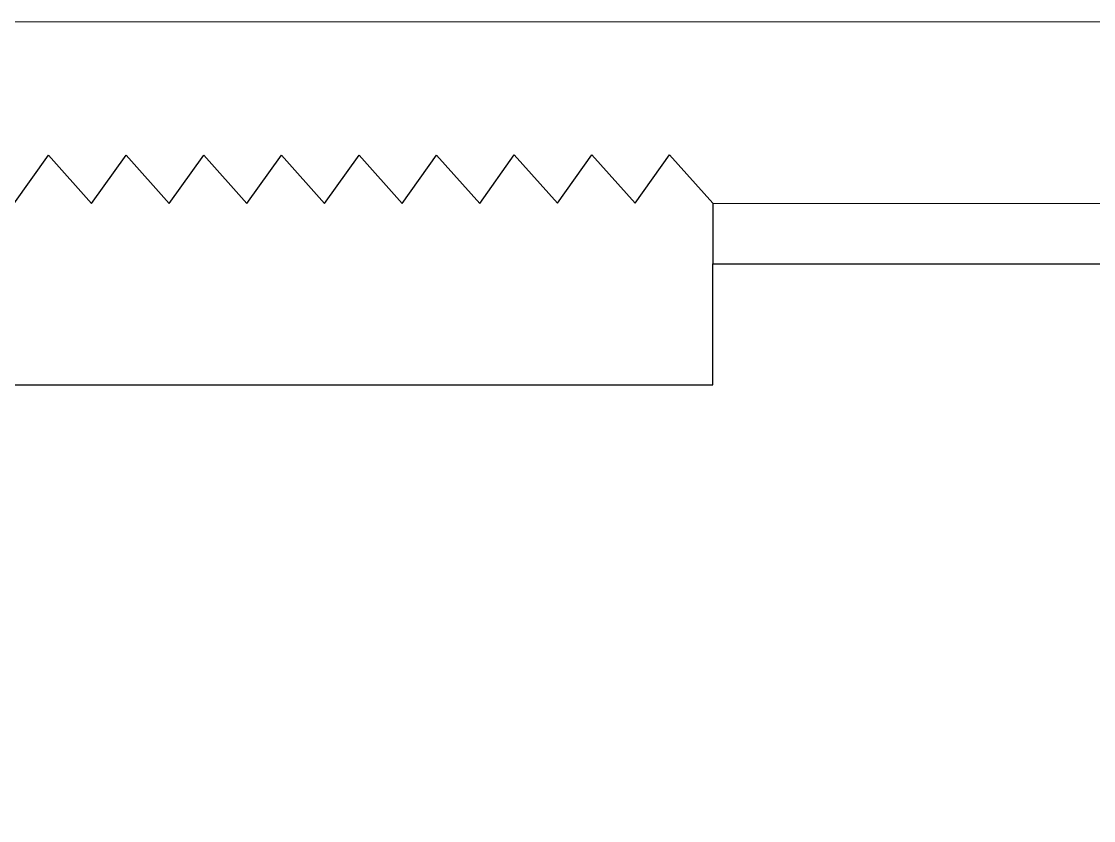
# Model space of a CAD drawing. Extents: x -170 to 234, y -48 to 56.
# Drawn here: x 101.2 to 145.51, y -48 to -14.98 of the extents above; entities that cross this region are included whole.
import ezdxf

# ---------------------------------------------------------------- set-up
doc = ezdxf.new("R2010")
doc.units = 0
for name, color, linetype in [('3-SCHNECKENROHR-BARREL', 4, 'CONTINUOUS'), ('4-ROHRGEWINDE-AUSSEN_M45X2', 141, 'CONTINUOUS'), ('7-FLANSCH-AUSSEN_96MM_17MM', 3, 'CONTINUOUS')]:
    doc.layers.add(name, color=color, linetype=linetype)

msp = doc.modelspace()

# ---------------------------------------------------------------- linework, layer by layer
at = {"layer": '3-SCHNECKENROHR-BARREL'}
for points in [[(99.11, -20.511), (99.109, -14.978), (234.116, -15)], [(127.984, -20.491), (129.768, -22.49), (234.116, -22.499)], [(129.767, -24.99), (129.767, -24.99), (234.116, -24.999)]]:
    msp.add_lwpolyline(points, dxfattribs=at)
at = {"layer": '4-ROHRGEWINDE-AUSSEN_M45X2'}
msp.add_line((129.768, -22.49), (129.767, -24.99), dxfattribs=at)
for points in [[(99.11, -20.511), (100.893, -22.509), (102.318, -20.509)], [(102.318, -20.509), (104.101, -22.507), (105.526, -20.506)], [(105.526, -20.506), (107.31, -22.505), (108.735, -20.504)], [(108.735, -20.504), (110.518, -22.503), (111.943, -20.502)], [(111.943, -20.502), (113.726, -22.501), (115.151, -20.5)], [(115.151, -20.5), (116.934, -22.499), (118.359, -20.498)], [(118.359, -20.498), (120.143, -22.496), (121.568, -20.495)], [(121.568, -20.495), (123.351, -22.494), (124.776, -20.493)], [(124.776, -20.493), (126.559, -22.492), (127.984, -20.491)]]:
    msp.add_lwpolyline(points, dxfattribs=at)
at = {"layer": '7-FLANSCH-AUSSEN_96MM_17MM'}
msp.add_lwpolyline([(99.11, -20.511), (99.109, -14.978), (75.116, -15), (75.116, -25), (82.116, -25), (82.116, -48), (99.116, -48), (99.111, -30), (129.767, -29.99), (129.767, -24.99)], dxfattribs=at)

doc.saveas('drawing.dxf')
